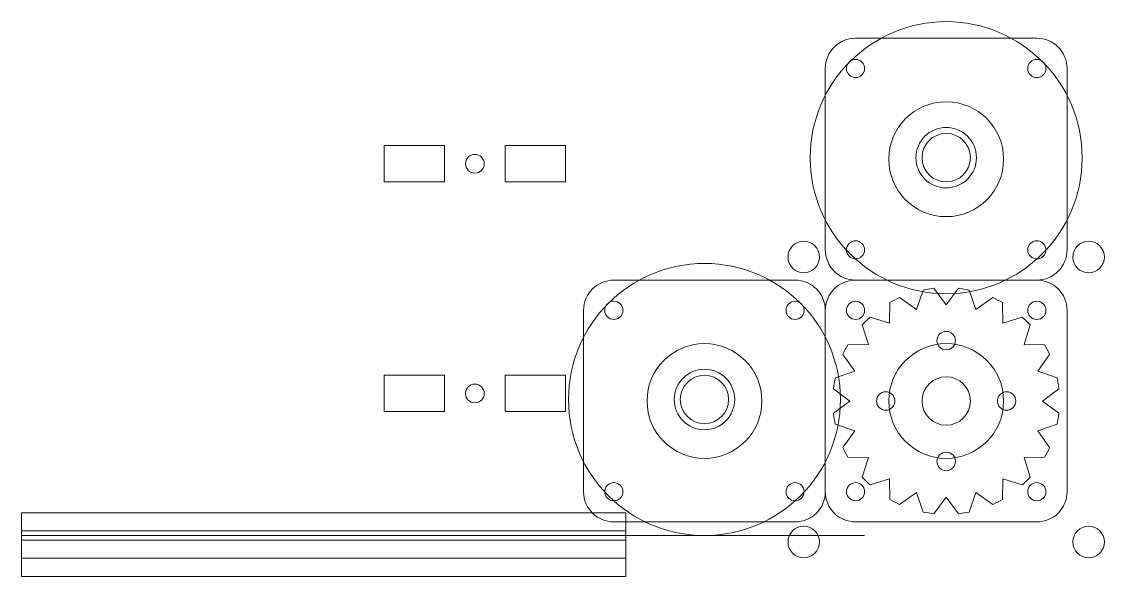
# Model space of a CAD drawing. Header units: centimetres. Extents: x -121 to 177, y -44 to 114.
# Drawn here: x 57.5 to 75.42, y -30.25 to -21.07 of the extents above; entities that cross this region are included whole.
import ezdxf

# ---------------------------------------------------------------- set-up
doc = ezdxf.new("R2010")
doc.units = ezdxf.units.CM
doc.header["$MEASUREMENT"] = 0
doc.layers.add('Layer 1', color=7, linetype='Continuous')

msp = doc.modelspace()

# ---------------------------------------------------------------- linework, layer by layer
at = {"layer": 'Layer 1', "color": 30, "lineweight": 20}
for points in [[(57.5, -29.5), (67.5, -29.5), (67.5, -29.2), (57.5, -29.2), (57.5, -29.5)], [(57.5, -29.65), (67.5, -29.65), (67.5, -29.5), (57.5, -29.5), (57.5, -29.65)], [(57.5, -29.95), (67.5, -29.95), (67.5, -29.65), (57.5, -29.65), (57.5, -29.95)], [(57.5, -30.25), (67.5, -30.25), (67.5, -29.95), (57.5, -29.95), (57.5, -30.25)]]:
    msp.add_lwpolyline(points, close=True, dxfattribs=at)
at = {"layer": 'Layer 1', "lineweight": 18}
for centre in [(70.443, -24.968), (75.157, -24.968), (70.443, -29.682), (75.157, -29.682)]:
    msp.add_ellipse(centre, major_axis=(0, 0.2605), ratio=1, dxfattribs=at)
at = {"layer": 'Layer 1', "color": 3, "lineweight": 20}
for centre in [(72.8, -26.35), (71.8, -27.35), (73.8, -27.35), (72.8, -28.35)]:
    msp.add_ellipse(centre, major_axis=(0, 0.1525), ratio=1, dxfattribs=at)
at = {"layer": 'Layer 1', "color": 231, "lineweight": 18}
for points in [[(72.8, -21.075), (74.04243, -21.075), (75.05, -22.08257), (75.05, -23.325), (75.05, -23.325), (75.05, -24.56743), (74.04243, -25.575), (72.8, -25.575), (72.8, -25.575), (71.55757, -25.575), (70.55, -24.56743), (70.55, -23.325), (70.55, -23.325), (70.55, -22.08257), (71.55757, -21.075), (72.8, -21.075)], [(72.8, -22.825), (73.07609, -22.825), (73.3, -23.04891), (73.3, -23.325), (73.3, -23.325), (73.3, -23.60109), (73.07609, -23.825), (72.8, -23.825), (72.8, -23.825), (72.52391, -23.825), (72.3, -23.60109), (72.3, -23.325), (72.3, -23.325), (72.3, -23.04891), (72.52391, -22.825), (72.8, -22.825)], [(72.8, -22.925), (73.02088, -22.925), (73.2, -23.10412), (73.2, -23.325), (73.2, -23.325), (73.2, -23.54588), (73.02088, -23.725), (72.8, -23.725), (72.8, -23.725), (72.57912, -23.725), (72.4, -23.54588), (72.4, -23.325), (72.4, -23.325), (72.4, -23.10412), (72.57912, -22.925), (72.8, -22.925)], [(68.8, -25.075), (70.04243, -25.075), (71.05, -26.08257), (71.05, -27.325), (71.05, -27.325), (71.05, -28.56743), (70.04243, -29.575), (68.8, -29.575), (68.8, -29.575), (67.55757, -29.575), (66.55, -28.56743), (66.55, -27.325), (66.55, -27.325), (66.55, -26.08257), (67.55757, -25.075), (68.8, -25.075)], [(68.8, -26.825), (69.07609, -26.825), (69.3, -27.04891), (69.3, -27.325), (69.3, -27.325), (69.3, -27.60109), (69.07609, -27.825), (68.8, -27.825), (68.8, -27.825), (68.52391, -27.825), (68.3, -27.60109), (68.3, -27.325), (68.3, -27.325), (68.3, -27.04891), (68.52391, -26.825), (68.8, -26.825)], [(68.8, -26.925), (69.02088, -26.925), (69.2, -27.10412), (69.2, -27.325), (69.2, -27.325), (69.2, -27.54588), (69.02088, -27.725), (68.8, -27.725), (68.8, -27.725), (68.57912, -27.725), (68.4, -27.54588), (68.4, -27.325), (68.4, -27.325), (68.4, -27.10412), (68.57912, -26.925), (68.8, -26.925)]]:
    msp.add_open_spline(points, degree=3, knots=[0, 0, 0, 0, 0.25, 0.25, 0.25, 0.25, 0.5, 0.5, 0.5, 0.5, 0.75, 0.75, 0.75, 0.75, 1, 1, 1, 1], dxfattribs=at)
at = {"layer": 'Layer 1', "lineweight": 18}
for points, knots in [([(70.8, -21.85), (70.8, -21.57391), (71.02391, -21.35), (71.3, -21.35), (71.3, -21.35), (71.3, -21.35), (74.3, -21.35), (74.3, -21.35), (74.3, -21.35), (74.57609, -21.35), (74.8, -21.57391), (74.8, -21.85), (74.8, -21.85), (74.8, -21.85), (74.8, -24.85), (74.8, -24.85), (74.8, -24.85), (74.8, -25.12609), (74.57609, -25.35), (74.3, -25.35), (74.3, -25.35), (74.3, -25.35), (71.3, -25.35), (71.3, -25.35), (71.3, -25.35), (71.02391, -25.35), (70.8, -25.12609), (70.8, -24.85), (70.8, -24.85), (70.8, -24.85), (70.8, -21.85), (70.8, -21.85)], [0, 0, 0, 0, 0.125, 0.125, 0.125, 0.125, 0.25, 0.25, 0.25, 0.25, 0.375, 0.375, 0.375, 0.375, 0.5, 0.5, 0.5, 0.5, 0.625, 0.625, 0.625, 0.625, 0.75, 0.75, 0.75, 0.75, 0.875, 0.875, 0.875, 0.875, 1, 1, 1, 1]), ([(71.3, -21.7), (71.38283, -21.7), (71.45, -21.76717), (71.45, -21.85), (71.45, -21.85), (71.45, -21.93283), (71.38283, -22), (71.3, -22), (71.3, -22), (71.21717, -22), (71.15, -21.93283), (71.15, -21.85), (71.15, -21.85), (71.15, -21.76717), (71.21717, -21.7), (71.3, -21.7)], [0, 0, 0, 0, 0.25, 0.25, 0.25, 0.25, 0.5, 0.5, 0.5, 0.5, 0.75, 0.75, 0.75, 0.75, 1, 1, 1, 1]), ([(74.3, -21.7), (74.38283, -21.7), (74.45, -21.76717), (74.45, -21.85), (74.45, -21.85), (74.45, -21.93283), (74.38283, -22), (74.3, -22), (74.3, -22), (74.21717, -22), (74.15, -21.93283), (74.15, -21.85), (74.15, -21.85), (74.15, -21.76717), (74.21717, -21.7), (74.3, -21.7)], [0, 0, 0, 0, 0.25, 0.25, 0.25, 0.25, 0.5, 0.5, 0.5, 0.5, 0.75, 0.75, 0.75, 0.75, 1, 1, 1, 1]), ([(72.8, -22.4), (73.32458, -22.4), (73.75, -22.82542), (73.75, -23.35), (73.75, -23.35), (73.75, -23.87458), (73.32458, -24.3), (72.8, -24.3), (72.8, -24.3), (72.27542, -24.3), (71.85, -23.87458), (71.85, -23.35), (71.85, -23.35), (71.85, -22.82542), (72.27542, -22.4), (72.8, -22.4)], [0, 0, 0, 0, 0.25, 0.25, 0.25, 0.25, 0.5, 0.5, 0.5, 0.5, 0.75, 0.75, 0.75, 0.75, 1, 1, 1, 1]), ([(71.3, -24.7), (71.38283, -24.7), (71.45, -24.76717), (71.45, -24.85), (71.45, -24.85), (71.45, -24.93283), (71.38283, -25), (71.3, -25), (71.3, -25), (71.21717, -25), (71.15, -24.93283), (71.15, -24.85), (71.15, -24.85), (71.15, -24.76717), (71.21717, -24.7), (71.3, -24.7)], [0, 0, 0, 0, 0.25, 0.25, 0.25, 0.25, 0.5, 0.5, 0.5, 0.5, 0.75, 0.75, 0.75, 0.75, 1, 1, 1, 1]), ([(74.3, -24.7), (74.38283, -24.7), (74.45, -24.76717), (74.45, -24.85), (74.45, -24.85), (74.45, -24.93283), (74.38283, -25), (74.3, -25), (74.3, -25), (74.21717, -25), (74.15, -24.93283), (74.15, -24.85), (74.15, -24.85), (74.15, -24.76717), (74.21717, -24.7), (74.3, -24.7)], [0, 0, 0, 0, 0.25, 0.25, 0.25, 0.25, 0.5, 0.5, 0.5, 0.5, 0.75, 0.75, 0.75, 0.75, 1, 1, 1, 1]), ([(66.8, -25.85), (66.8, -25.57391), (67.02391, -25.35), (67.3, -25.35), (67.3, -25.35), (67.3, -25.35), (70.3, -25.35), (70.3, -25.35), (70.3, -25.35), (70.57609, -25.35), (70.8, -25.57391), (70.8, -25.85), (70.8, -25.85), (70.8, -25.85), (70.8, -28.85), (70.8, -28.85), (70.8, -28.85), (70.8, -29.12609), (70.57609, -29.35), (70.3, -29.35), (70.3, -29.35), (70.3, -29.35), (67.3, -29.35), (67.3, -29.35), (67.3, -29.35), (67.02391, -29.35), (66.8, -29.12609), (66.8, -28.85), (66.8, -28.85), (66.8, -28.85), (66.8, -25.85), (66.8, -25.85)], [0, 0, 0, 0, 0.125, 0.125, 0.125, 0.125, 0.25, 0.25, 0.25, 0.25, 0.375, 0.375, 0.375, 0.375, 0.5, 0.5, 0.5, 0.5, 0.625, 0.625, 0.625, 0.625, 0.75, 0.75, 0.75, 0.75, 0.875, 0.875, 0.875, 0.875, 1, 1, 1, 1]), ([(70.8, -25.85), (70.8, -25.57391), (71.02391, -25.35), (71.3, -25.35), (71.3, -25.35), (71.3, -25.35), (74.3, -25.35), (74.3, -25.35), (74.3, -25.35), (74.57609, -25.35), (74.8, -25.57391), (74.8, -25.85), (74.8, -25.85), (74.8, -25.85), (74.8, -28.85), (74.8, -28.85), (74.8, -28.85), (74.8, -29.12609), (74.57609, -29.35), (74.3, -29.35), (74.3, -29.35), (74.3, -29.35), (71.3, -29.35), (71.3, -29.35), (71.3, -29.35), (71.02391, -29.35), (70.8, -29.12609), (70.8, -28.85), (70.8, -28.85), (70.8, -28.85), (70.8, -25.85), (70.8, -25.85)], [0, 0, 0, 0, 0.125, 0.125, 0.125, 0.125, 0.25, 0.25, 0.25, 0.25, 0.375, 0.375, 0.375, 0.375, 0.5, 0.5, 0.5, 0.5, 0.625, 0.625, 0.625, 0.625, 0.75, 0.75, 0.75, 0.75, 0.875, 0.875, 0.875, 0.875, 1, 1, 1, 1]), ([(67.3, -25.7), (67.38283, -25.7), (67.45, -25.76717), (67.45, -25.85), (67.45, -25.85), (67.45, -25.93283), (67.38283, -26), (67.3, -26), (67.3, -26), (67.21717, -26), (67.15, -25.93283), (67.15, -25.85), (67.15, -25.85), (67.15, -25.76717), (67.21717, -25.7), (67.3, -25.7)], [0, 0, 0, 0, 0.25, 0.25, 0.25, 0.25, 0.5, 0.5, 0.5, 0.5, 0.75, 0.75, 0.75, 0.75, 1, 1, 1, 1]), ([(70.3, -25.7), (70.38283, -25.7), (70.45, -25.76717), (70.45, -25.85), (70.45, -25.85), (70.45, -25.93283), (70.38283, -26), (70.3, -26), (70.3, -26), (70.21717, -26), (70.15, -25.93283), (70.15, -25.85), (70.15, -25.85), (70.15, -25.76717), (70.21717, -25.7), (70.3, -25.7)], [0, 0, 0, 0, 0.25, 0.25, 0.25, 0.25, 0.5, 0.5, 0.5, 0.5, 0.75, 0.75, 0.75, 0.75, 1, 1, 1, 1]), ([(71.3, -25.7), (71.38283, -25.7), (71.45, -25.76717), (71.45, -25.85), (71.45, -25.85), (71.45, -25.93283), (71.38283, -26), (71.3, -26), (71.3, -26), (71.21717, -26), (71.15, -25.93283), (71.15, -25.85), (71.15, -25.85), (71.15, -25.76717), (71.21717, -25.7), (71.3, -25.7)], [0, 0, 0, 0, 0.25, 0.25, 0.25, 0.25, 0.5, 0.5, 0.5, 0.5, 0.75, 0.75, 0.75, 0.75, 1, 1, 1, 1]), ([(74.3, -25.7), (74.38283, -25.7), (74.45, -25.76717), (74.45, -25.85), (74.45, -25.85), (74.45, -25.93283), (74.38283, -26), (74.3, -26), (74.3, -26), (74.21717, -26), (74.15, -25.93283), (74.15, -25.85), (74.15, -25.85), (74.15, -25.76717), (74.21717, -25.7), (74.3, -25.7)], [0, 0, 0, 0, 0.25, 0.25, 0.25, 0.25, 0.5, 0.5, 0.5, 0.5, 0.75, 0.75, 0.75, 0.75, 1, 1, 1, 1]), ([(68.8, -26.4), (69.32458, -26.4), (69.75, -26.82542), (69.75, -27.35), (69.75, -27.35), (69.75, -27.87458), (69.32458, -28.3), (68.8, -28.3), (68.8, -28.3), (68.27542, -28.3), (67.85, -27.87458), (67.85, -27.35), (67.85, -27.35), (67.85, -26.82542), (68.27542, -26.4), (68.8, -26.4)], [0, 0, 0, 0, 0.25, 0.25, 0.25, 0.25, 0.5, 0.5, 0.5, 0.5, 0.75, 0.75, 0.75, 0.75, 1, 1, 1, 1]), ([(72.8, -26.4), (73.32458, -26.4), (73.75, -26.82542), (73.75, -27.35), (73.75, -27.35), (73.75, -27.87458), (73.32458, -28.3), (72.8, -28.3), (72.8, -28.3), (72.27542, -28.3), (71.85, -27.87458), (71.85, -27.35), (71.85, -27.35), (71.85, -26.82542), (72.27542, -26.4), (72.8, -26.4)], [0, 0, 0, 0, 0.25, 0.25, 0.25, 0.25, 0.5, 0.5, 0.5, 0.5, 0.75, 0.75, 0.75, 0.75, 1, 1, 1, 1]), ([(67.3, -28.7), (67.38283, -28.7), (67.45, -28.76717), (67.45, -28.85), (67.45, -28.85), (67.45, -28.93283), (67.38283, -29), (67.3, -29), (67.3, -29), (67.21717, -29), (67.15, -28.93283), (67.15, -28.85), (67.15, -28.85), (67.15, -28.76717), (67.21717, -28.7), (67.3, -28.7)], [0, 0, 0, 0, 0.25, 0.25, 0.25, 0.25, 0.5, 0.5, 0.5, 0.5, 0.75, 0.75, 0.75, 0.75, 1, 1, 1, 1]), ([(70.3, -28.7), (70.38283, -28.7), (70.45, -28.76717), (70.45, -28.85), (70.45, -28.85), (70.45, -28.93283), (70.38283, -29), (70.3, -29), (70.3, -29), (70.21717, -29), (70.15, -28.93283), (70.15, -28.85), (70.15, -28.85), (70.15, -28.76717), (70.21717, -28.7), (70.3, -28.7)], [0, 0, 0, 0, 0.25, 0.25, 0.25, 0.25, 0.5, 0.5, 0.5, 0.5, 0.75, 0.75, 0.75, 0.75, 1, 1, 1, 1]), ([(71.3, -28.7), (71.38283, -28.7), (71.45, -28.76717), (71.45, -28.85), (71.45, -28.85), (71.45, -28.93283), (71.38283, -29), (71.3, -29), (71.3, -29), (71.21717, -29), (71.15, -28.93283), (71.15, -28.85), (71.15, -28.85), (71.15, -28.76717), (71.21717, -28.7), (71.3, -28.7)], [0, 0, 0, 0, 0.25, 0.25, 0.25, 0.25, 0.5, 0.5, 0.5, 0.5, 0.75, 0.75, 0.75, 0.75, 1, 1, 1, 1]), ([(74.3, -28.7), (74.38283, -28.7), (74.45, -28.76717), (74.45, -28.85), (74.45, -28.85), (74.45, -28.93283), (74.38283, -29), (74.3, -29), (74.3, -29), (74.21717, -29), (74.15, -28.93283), (74.15, -28.85), (74.15, -28.85), (74.15, -28.76717), (74.21717, -28.7), (74.3, -28.7)], [0, 0, 0, 0, 0.25, 0.25, 0.25, 0.25, 0.5, 0.5, 0.5, 0.5, 0.75, 0.75, 0.75, 0.75, 1, 1, 1, 1])]:
    msp.add_open_spline(points, degree=3, knots=knots, dxfattribs=at)
at = {"layer": 'Layer 1', "lineweight": 9}
for points in [[(63.5, -23.125), (63.5, -23.125), (64.5, -23.125), (64.5, -23.125), (64.5, -23.125), (64.5, -23.125), (64.5, -23.725), (64.5, -23.725), (64.5, -23.725), (64.5, -23.725), (63.5, -23.725), (63.5, -23.725), (63.5, -23.725), (63.5, -23.725), (63.5, -23.125), (63.5, -23.125)], [(65, -23.27), (65.08559, -23.27), (65.155, -23.33941), (65.155, -23.425), (65.155, -23.425), (65.155, -23.51059), (65.08559, -23.58), (65, -23.58), (65, -23.58), (64.91441, -23.58), (64.845, -23.51059), (64.845, -23.425), (64.845, -23.425), (64.845, -23.33941), (64.91441, -23.27), (65, -23.27)], [(65.5, -23.125), (65.5, -23.125), (66.5, -23.125), (66.5, -23.125), (66.5, -23.125), (66.5, -23.125), (66.5, -23.725), (66.5, -23.725), (66.5, -23.725), (66.5, -23.725), (65.5, -23.725), (65.5, -23.725), (65.5, -23.725), (65.5, -23.725), (65.5, -23.125), (65.5, -23.125)], [(63.5, -26.925), (63.5, -26.925), (64.5, -26.925), (64.5, -26.925), (64.5, -26.925), (64.5, -26.925), (64.5, -27.525), (64.5, -27.525), (64.5, -27.525), (64.5, -27.525), (63.5, -27.525), (63.5, -27.525), (63.5, -27.525), (63.5, -27.525), (63.5, -26.925), (63.5, -26.925)], [(65.5, -26.925), (65.5, -26.925), (66.5, -26.925), (66.5, -26.925), (66.5, -26.925), (66.5, -26.925), (66.5, -27.525), (66.5, -27.525), (66.5, -27.525), (66.5, -27.525), (65.5, -27.525), (65.5, -27.525), (65.5, -27.525), (65.5, -27.525), (65.5, -26.925), (65.5, -26.925)], [(65, -27.07), (65.08559, -27.07), (65.155, -27.13941), (65.155, -27.225), (65.155, -27.225), (65.155, -27.31059), (65.08559, -27.38), (65, -27.38), (65, -27.38), (64.91441, -27.38), (64.845, -27.31059), (64.845, -27.225), (64.845, -27.225), (64.845, -27.13941), (64.91441, -27.07), (65, -27.07)]]:
    msp.add_open_spline(points, degree=3, knots=[0, 0, 0, 0, 0.25, 0.25, 0.25, 0.25, 0.5, 0.5, 0.5, 0.5, 0.75, 0.75, 0.75, 0.75, 1, 1, 1, 1], dxfattribs=at)
at = {"layer": 'Layer 1', "color": 3, "lineweight": 20}
for points, knots in [([(73.0036, -25.48596), (73.06407, -25.49251), (73.12369, -25.50193), (73.18231, -25.51408), (73.18231, -25.51408), (73.18231, -25.51408), (73.29206, -25.83559), (73.29206, -25.83559), (73.29206, -25.83559), (73.29206, -25.83559), (73.5699, -25.63994), (73.5699, -25.63994), (73.5699, -25.63994), (73.62505, -25.66481), (73.67878, -25.69228), (73.73093, -25.72218), (73.73093, -25.72218), (73.73093, -25.72218), (73.73596, -26.06176), (73.73596, -26.06176), (73.73596, -26.06176), (73.73596, -26.06176), (74.06007, -25.96173), (74.06007, -25.96173), (74.06007, -25.96173), (74.10483, -26.00238), (74.14762, -26.04517), (74.18827, -26.08993), (74.18827, -26.08993), (74.18827, -26.08993), (74.08824, -26.41404), (74.08824, -26.41404), (74.08824, -26.41404), (74.08824, -26.41404), (74.42777, -26.41907), (74.42777, -26.41907), (74.42777, -26.41907), (74.45768, -26.47124), (74.48514, -26.52499), (74.51003, -26.58014), (74.51003, -26.58014), (74.51003, -26.58014), (74.31441, -26.85794), (74.31441, -26.85794), (74.31441, -26.85794), (74.31441, -26.85794), (74.63594, -26.9677), (74.63594, -26.9677), (74.63594, -26.9677), (74.6481, -27.02631), (74.65751, -27.08592), (74.66405, -27.14639), (74.66405, -27.14639), (74.66405, -27.14639), (74.39235, -27.35), (74.39235, -27.35), (74.39235, -27.35), (74.39235, -27.35), (74.66396, -27.55355), (74.66396, -27.55355), (74.66396, -27.55355), (74.65742, -27.61406), (74.64796, -27.6737), (74.6358, -27.73235), (74.6358, -27.73235), (74.6358, -27.73235), (74.31441, -27.84206), (74.31441, -27.84206), (74.31441, -27.84206), (74.31441, -27.84206), (74.50993, -28.11972), (74.50993, -28.11972), (74.50993, -28.11972), (74.48503, -28.17493), (74.45754, -28.22872), (74.42761, -28.28094), (74.42761, -28.28094), (74.42761, -28.28094), (74.08824, -28.28596), (74.08824, -28.28596), (74.08824, -28.28596), (74.08824, -28.28596), (74.18822, -28.60991), (74.18822, -28.60991), (74.18822, -28.60991), (74.14754, -28.65471), (74.10473, -28.69754), (74.05994, -28.73823), (74.05994, -28.73823), (74.05994, -28.73823), (73.73596, -28.63824), (73.73596, -28.63824), (73.73596, -28.63824), (73.73596, -28.63824), (73.73094, -28.97769), (73.73094, -28.97769), (73.73094, -28.97769), (73.67876, -29.00762), (73.625, -29.0351), (73.56982, -29.06), (73.56982, -29.06), (73.56982, -29.06), (73.29206, -28.86441), (73.29206, -28.86441), (73.29206, -28.86441), (73.29206, -28.86441), (73.1823, -29.18594), (73.1823, -29.18594), (73.1823, -29.18594), (73.12369, -29.1981), (73.06408, -29.20751), (73.00361, -29.21405), (73.00361, -29.21405), (73.00361, -29.21405), (72.8, -28.94235), (72.8, -28.94235), (72.8, -28.94235), (72.8, -28.94235), (72.5964, -29.21404), (72.5964, -29.21404), (72.5964, -29.21404), (72.53593, -29.20749), (72.47631, -29.19807), (72.41769, -29.18592), (72.41769, -29.18592), (72.41769, -29.18592), (72.30794, -28.86441), (72.30794, -28.86441), (72.30794, -28.86441), (72.30794, -28.86441), (72.0301, -29.06006), (72.0301, -29.06006), (72.0301, -29.06006), (71.97495, -29.03519), (71.92122, -29.00772), (71.86907, -28.97782), (71.86907, -28.97782), (71.86907, -28.97782), (71.86404, -28.63824), (71.86404, -28.63824), (71.86404, -28.63824), (71.86404, -28.63824), (71.53993, -28.73827), (71.53993, -28.73827), (71.53993, -28.73827), (71.49517, -28.69762), (71.45238, -28.65483), (71.41173, -28.61007), (71.41173, -28.61007), (71.41173, -28.61007), (71.51176, -28.28596), (71.51176, -28.28596), (71.51176, -28.28596), (71.51176, -28.28596), (71.17223, -28.28093), (71.17223, -28.28093), (71.17223, -28.28093), (71.14232, -28.22876), (71.11486, -28.17501), (71.08997, -28.11986), (71.08997, -28.11986), (71.08997, -28.11986), (71.28559, -27.84206), (71.28559, -27.84206), (71.28559, -27.84206), (71.28559, -27.84206), (70.96406, -27.7323), (70.96406, -27.7323), (70.96406, -27.7323), (70.9519, -27.67369), (70.94249, -27.61408), (70.93595, -27.55361), (70.93595, -27.55361), (70.93595, -27.55361), (71.20765, -27.35), (71.20765, -27.35), (71.20765, -27.35), (71.20765, -27.35), (70.93596, -27.1464), (70.93596, -27.1464), (70.93596, -27.1464), (70.94251, -27.08593), (70.95193, -27.02631), (70.96408, -26.96769), (70.96408, -26.96769), (70.96408, -26.96769), (71.28559, -26.85794), (71.28559, -26.85794), (71.28559, -26.85794), (71.28559, -26.85794), (71.08994, -26.5801), (71.08994, -26.5801), (71.08994, -26.5801), (71.11481, -26.52495), (71.14228, -26.47122), (71.17218, -26.41907), (71.17218, -26.41907), (71.17218, -26.41907), (71.51176, -26.41404), (71.51176, -26.41404), (71.51176, -26.41404), (71.51176, -26.41404), (71.41173, -26.08993), (71.41173, -26.08993), (71.41173, -26.08993), (71.45238, -26.04517), (71.49517, -26.00238), (71.53993, -25.96173), (71.53993, -25.96173), (71.53993, -25.96173), (71.86404, -26.06176), (71.86404, -26.06176), (71.86404, -26.06176), (71.86404, -26.06176), (71.86907, -25.72223), (71.86907, -25.72223), (71.86907, -25.72223), (71.92124, -25.69232), (71.97499, -25.66486), (72.03014, -25.63997), (72.03014, -25.63997), (72.03014, -25.63997), (72.30794, -25.83559), (72.30794, -25.83559), (72.30794, -25.83559), (72.30794, -25.83559), (72.4177, -25.51406), (72.4177, -25.51406), (72.4177, -25.51406), (72.47631, -25.5019), (72.53592, -25.49249), (72.59639, -25.48595), (72.59639, -25.48595), (72.59639, -25.48595), (72.8, -25.75765), (72.8, -25.75765), (72.8, -25.75765), (72.8, -25.75765), (73.0036, -25.48596), (73.0036, -25.48596)], [0, 0, 0, 0, 0.01666667, 0.01666667, 0.01666667, 0.01666667, 0.03333333, 0.03333333, 0.03333333, 0.03333333, 0.05, 0.05, 0.05, 0.05, 0.06666667, 0.06666667, 0.06666667, 0.06666667, 0.08333333, 0.08333333, 0.08333333, 0.08333333, 0.1, 0.1, 0.1, 0.1, 0.11666667, 0.11666667, 0.11666667, 0.11666667, 0.13333333, 0.13333333, 0.13333333, 0.13333333, 0.15, 0.15, 0.15, 0.15, 0.16666667, 0.16666667, 0.16666667, 0.16666667, 0.18333333, 0.18333333, 0.18333333, 0.18333333, 0.2, 0.2, 0.2, 0.2, 0.21666667, 0.21666667, 0.21666667, 0.21666667, 0.23333333, 0.23333333, 0.23333333, 0.23333333, 0.25, 0.25, 0.25, 0.25, 0.26666667, 0.26666667, 0.26666667, 0.26666667, 0.28333333, 0.28333333, 0.28333333, 0.28333333, 0.3, 0.3, 0.3, 0.3, 0.31666667, 0.31666667, 0.31666667, 0.31666667, 0.33333333, 0.33333333, 0.33333333, 0.33333333, 0.35, 0.35, 0.35, 0.35, 0.36666667, 0.36666667, 0.36666667, 0.36666667, 0.38333333, 0.38333333, 0.38333333, 0.38333333, 0.4, 0.4, 0.4, 0.4, 0.41666667, 0.41666667, 0.41666667, 0.41666667, 0.43333333, 0.43333333, 0.43333333, 0.43333333, 0.45, 0.45, 0.45, 0.45, 0.46666667, 0.46666667, 0.46666667, 0.46666667, 0.48333333, 0.48333333, 0.48333333, 0.48333333, 0.5, 0.5, 0.5, 0.5, 0.51666667, 0.51666667, 0.51666667, 0.51666667, 0.53333333, 0.53333333, 0.53333333, 0.53333333, 0.55, 0.55, 0.55, 0.55, 0.56666667, 0.56666667, 0.56666667, 0.56666667, 0.58333333, 0.58333333, 0.58333333, 0.58333333, 0.6, 0.6, 0.6, 0.6, 0.61666667, 0.61666667, 0.61666667, 0.61666667, 0.63333333, 0.63333333, 0.63333333, 0.63333333, 0.65, 0.65, 0.65, 0.65, 0.66666667, 0.66666667, 0.66666667, 0.66666667, 0.68333333, 0.68333333, 0.68333333, 0.68333333, 0.7, 0.7, 0.7, 0.7, 0.71666667, 0.71666667, 0.71666667, 0.71666667, 0.73333333, 0.73333333, 0.73333333, 0.73333333, 0.75, 0.75, 0.75, 0.75, 0.76666667, 0.76666667, 0.76666667, 0.76666667, 0.78333333, 0.78333333, 0.78333333, 0.78333333, 0.8, 0.8, 0.8, 0.8, 0.81666667, 0.81666667, 0.81666667, 0.81666667, 0.83333333, 0.83333333, 0.83333333, 0.83333333, 0.85, 0.85, 0.85, 0.85, 0.86666667, 0.86666667, 0.86666667, 0.86666667, 0.88333333, 0.88333333, 0.88333333, 0.88333333, 0.9, 0.9, 0.9, 0.9, 0.91666667, 0.91666667, 0.91666667, 0.91666667, 0.93333333, 0.93333333, 0.93333333, 0.93333333, 0.95, 0.95, 0.95, 0.95, 0.96666667, 0.96666667, 0.96666667, 0.96666667, 0.98333333, 0.98333333, 0.98333333, 0.98333333, 1, 1, 1, 1]), ([(72.8, -26.95), (73.02087, -26.95), (73.2, -27.12913), (73.2, -27.35), (73.2, -27.35), (73.2, -27.57087), (73.02087, -27.75), (72.8, -27.75), (72.8, -27.75), (72.57913, -27.75), (72.4, -27.57087), (72.4, -27.35), (72.4, -27.35), (72.4, -27.12913), (72.57913, -26.95), (72.8, -26.95)], [0, 0, 0, 0, 0.25, 0.25, 0.25, 0.25, 0.5, 0.5, 0.5, 0.5, 0.75, 0.75, 0.75, 0.75, 1, 1, 1, 1])]:
    msp.add_open_spline(points, degree=3, knots=knots, dxfattribs=at)
at = {"layer": 'Layer 1', "color": 5, "lineweight": 20}
msp.add_open_spline([(57.5, -29.575), (57.5, -29.575), (71.45, -29.575), (71.45, -29.575)], degree=3, dxfattribs=at)

doc.saveas('drawing.dxf')
